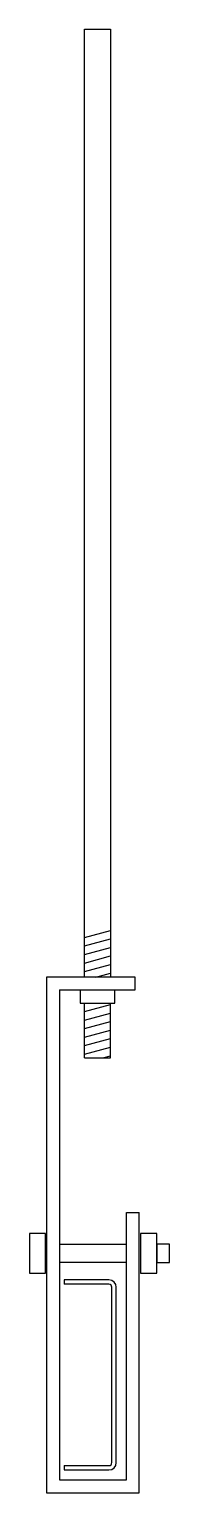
# Model space of a CAD drawing. Header units: millimetres. Extents: x -14 to 15, y -3 to 302.
import ezdxf

# ---------------------------------------------------------------- set-up
doc = ezdxf.new("R2010")
doc.units = ezdxf.units.MM
doc.layers.add('I-DT-02', color=185, linetype='Continuous')
doc.layers.add('I-DT-03', color=8, linetype='Continuous')

msp = doc.modelspace()

# ---------------------------------------------------------------- linework, layer by layer
at = {"layer": 'I-DT-02'}
msp.add_line((-2.69, 302), (2.72, 302), dxfattribs=at)
for points in [[(2.72, 104.67), (-2.69, 104.67), (-2.69, 302)], [(2.72, 302), (2.72, 104.67)], [(7.83, 104.67), (-10.53, 104.67), (-10.53, -2.7), (8.72, -2.7), (8.72, 55.61)], [(-7.83, 101.97), (7.83, 101.97), (7.83, 104.67)], [(-7.83, 101.97), (-7.83, 0)], [(-3.58, 101.96), (-3.58, 99.26), (3.62, 99.26), (3.62, 101.96)], [(-2.69, 87.87), (-2.69, 99.26)], [(2.72, 87.87), (2.72, 99.26)], [(-2.69, 87.87), (2.72, 87.87)], [(-7.83, 0), (6.03, 0), (6.03, 55.61)], [(6.03, 55.61), (8.72, 55.61)], [(-10.75, 43.01), (-10.75, 51.27), (-14.11, 51.27), (-14.11, 43.01), (-10.75, 43.01)], [(-7.83, 49.03), (6.03, 49.03)], [(12.33, 43.01), (12.33, 51.27), (8.96, 51.27), (8.96, 43.01), (12.33, 43.01)], [(15.02, 45.24), (15.02, 49.03), (12.33, 49.03), (12.33, 45.24), (15.02, 45.24)], [(6.03, 45.24), (-7.83, 45.24)], [(2.4, 41.6), (-6.87, 41.6)], [(-6.87, 41.6), (-6.87, 40.7)], [(2.4, 40.7), (-6.87, 40.7)], [(3.02, 3.57), (3.02, 40.07)], [(3.93, 3.57), (3.93, 40.07)], [(-6.87, 2.95), (2.4, 2.95)], [(-6.87, 2.95), (-6.87, 2.04)], [(-6.87, 2.04), (2.4, 2.04)]]:
    msp.add_lwpolyline(points, dxfattribs=at)
for centre, radius, start, end in [((2.4, 40.07), 1.53, 0.0055, 90), ((2.4, 40.07), 0.625, 0.0055, 90), ((2.4, 3.57), 0.625, 270, 0), ((2.4, 3.57), 1.53, 270, 0)]:
    msp.add_arc(centre, radius, start, end, dxfattribs=at)
at = {"layer": 'I-DT-03'}
for points in [[(-2.69, 112.92), (2.72, 114.36)], [(-2.69, 111.15), (2.72, 112.59)], [(-2.69, 109.37), (2.72, 110.82)], [(-2.69, 107.59), (2.72, 109.05)], [(-2.69, 105.82), (2.72, 107.26)], [(-0.34, 104.67), (2.72, 105.49)], [(-2.69, 97.5), (2.72, 98.94)], [(-2.69, 95.72), (2.72, 97.16)], [(-2.69, 93.94), (2.72, 95.39)], [(-2.69, 92.17), (2.72, 93.62)], [(-2.69, 90.39), (2.72, 91.84)], [(-2.69, 88.62), (2.72, 90.06)], [(1.16, 87.87), (2.72, 88.29)]]:
    msp.add_lwpolyline(points, dxfattribs=at)

doc.saveas('drawing.dxf')
